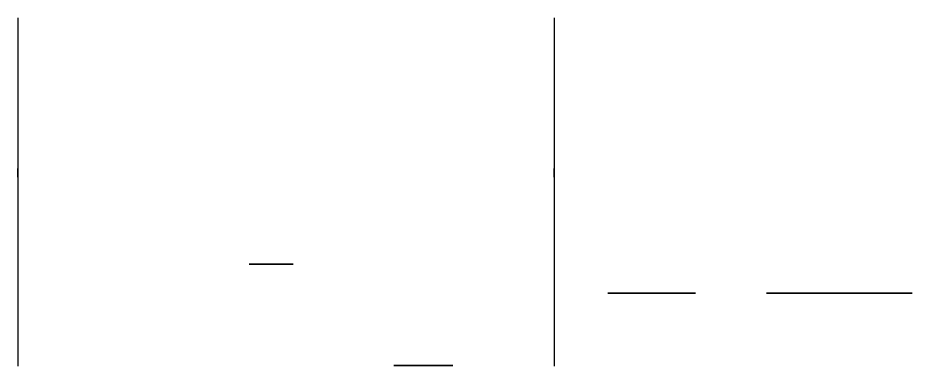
# Model space of a CAD drawing. Header units: metres. Extents: x -96 to 15, y -6 to 59.
# Drawn here: x -46.23 to -33.89, y 19.44 to 24.25 of the extents above; entities that cross this region are included whole.
import ezdxf

# ---------------------------------------------------------------- set-up
doc = ezdxf.new("R2010")
doc.units = ezdxf.units.M
doc.header["$LTSCALE"] = 0.5
doc.header["$MEASUREMENT"] = 0
doc.layers.add('AUX01', color=1, linetype='CONTINUOUS')
doc.layers.add('VIG02', color=3, linetype='CONTINUOUS')

msp = doc.modelspace()

# ---------------------------------------------------------------- linework, layer by layer
at = {"layer": 'AUX01'}
for points in [[(-46.2319, 24.2509), (-46.2319, 19.4409)], [(-38.8319, 24.2509), (-38.8319, 19.4409)]]:
    msp.add_lwpolyline(points, dxfattribs=at)
for points in [[(-43.0419, 20.8509), (-42.4319, 20.8509)], [(-38.0919, 20.4509), (-36.8819, 20.4509)], [(-35.9019, 20.4509), (-33.8919, 20.4509)], [(-41.0419, 19.4509), (-40.2319, 19.4509)]]:
    msp.add_lwpolyline(points, close=True, dxfattribs=at)
at = {"layer": 'VIG02'}
for points in [[(-46.2319, 22.1709), (-46.2319, 22.0509)], [(-38.8319, 22.1709), (-38.8319, 22.0509)]]:
    msp.add_lwpolyline(points, close=True, dxfattribs=at)

doc.saveas('drawing.dxf')
